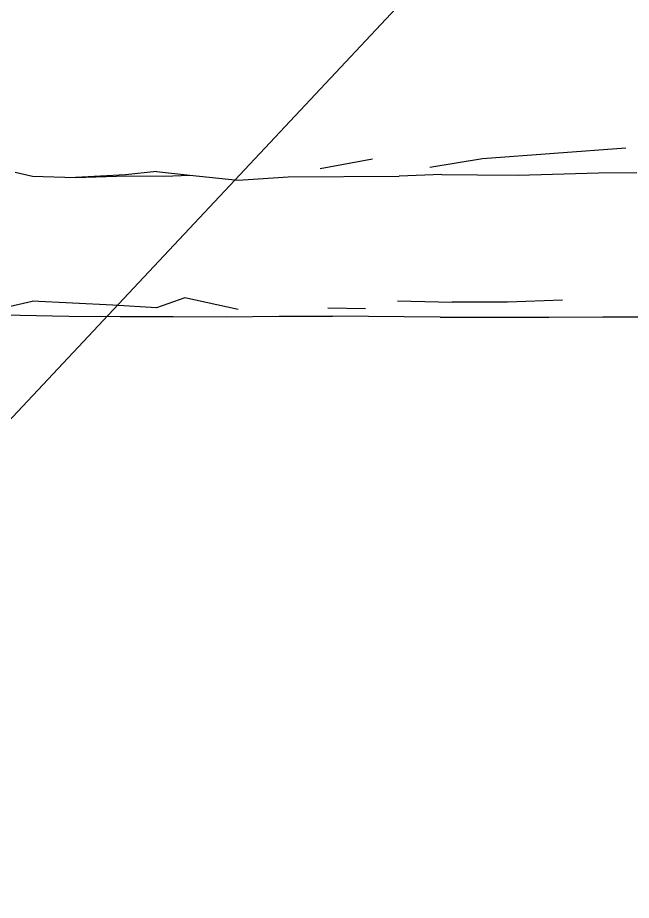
# Model space of a CAD drawing. Header units: millimetres. Extents: x 0 to 460473, y -68369 to 85219.
# Drawn here: x 223490.5 to 223605.9, y -36809.8 to -36643.7 of the extents above; entities that cross this region are included whole.
import ezdxf

# ---------------------------------------------------------------- set-up
doc = ezdxf.new("R2010")
doc.units = ezdxf.units.MM
doc.header["$LTSCALE"] = 50
doc.layers.add('00', color=7, linetype='Continuous', lineweight=0)
doc.layers.add('06-FUR', color=6, linetype='Continuous')
doc.layers.add('ha', color=8, linetype='Continuous')

# ---------------------------------------------------------------- blocks, each defined once
blk = doc.blocks.new('12312')
for p, q in [((249229.67, -37179.77), (249202.72, -37181.83)), ((249172.22, -37183.63), (249182.06, -37181.82)), ((249202.72, -37181.83), (249192.83, -37183.41)), ((249114.83, -37184.32), (249118.08, -37185.06)), ((249118.08, -37185.06), (249126.2, -37185.31)), ((249135.57, -37184.8), (249126.2, -37185.31)), ((249126.2, -37185.31), (249135.85, -37185.03)), ((249141.39, -37184.18), (249135.57, -37184.8)), ((249135.85, -37185.03), (249142.88, -37185.07)), ((249141.39, -37184.18), (249147.68, -37184.87)), ((249142.88, -37185.07), (249147.68, -37184.87)), ((249147.68, -37184.87), (249156.75, -37185.79)), ((249156.75, -37185.79), (249166.15, -37185.18)), ((249166.15, -37185.18), (249187.06, -37185.08)), ((249195.05, -37184.75), (249187.06, -37185.08)), ((249195.05, -37184.75), (249201.79, -37184.83)), ((249201.79, -37184.83), (249209.46, -37184.87)), ((249209.46, -37184.87), (249224.55, -37184.42)), ((249224.55, -37184.42), (249231.77, -37184.36)), ((249146.73, -37207.95), (249141.39, -37209.82)), ((249156.74, -37210.18), (249146.73, -37207.95)), ((249186.71, -37208.5), (249197.02, -37208.78)), ((249217.77, -37208.38), (249207.4, -37208.79)), ((249112.29, -37209.92), (249118.05, -37208.62)), ((249133.21, -37209.36), (249118.05, -37208.62)), ((249141.39, -37209.82), (249133.21, -37209.36)), ((249173.63, -37209.84), (249180.73, -37209.96)), ((249207.4, -37208.79), (249197.02, -37208.78)), ((249106.84, -37211.11), (249115.77, -37211.2)), ((249115.77, -37211.2), (249124.94, -37211.41)), ((249124.94, -37211.41), (249134.58, -37211.45)), ((249134.58, -37211.45), (249144.53, -37211.46)), ((249144.53, -37211.46), (249154.5, -37211.53)), ((249154.5, -37211.53), (249164.48, -37211.41)), ((249164.48, -37211.41), (249174.5, -37211.43)), ((249194.74, -37211.58), (249174.5, -37211.43)), ((249194.74, -37211.58), (249204.93, -37211.62)), ((249204.93, -37211.62), (249215.18, -37211.62)), ((249215.18, -37211.62), (249225.38, -37211.54)), ((249225.38, -37211.54), (249235.64, -37211.53))]:
    blk.add_line(p, q)
blk = doc.blocks.new('CELILNGPAN')
at = {"layer": '06-FUR', "color": 6}
blk.add_line((48404.92, -4451.25), (48629.14, -4212.17), dxfattribs=at)

msp = doc.modelspace()

# ---------------------------------------------------------------- block references
at = {"layer": '00'}
msp.add_blockref('CELILNGPAN', (174999.29783333, -32358.53668777), dxfattribs=at)
at = {"layer": 'ha'}
msp.add_blockref('12312', (-25624.78545841, 511.56126197), dxfattribs=at)

doc.saveas('drawing.dxf')
